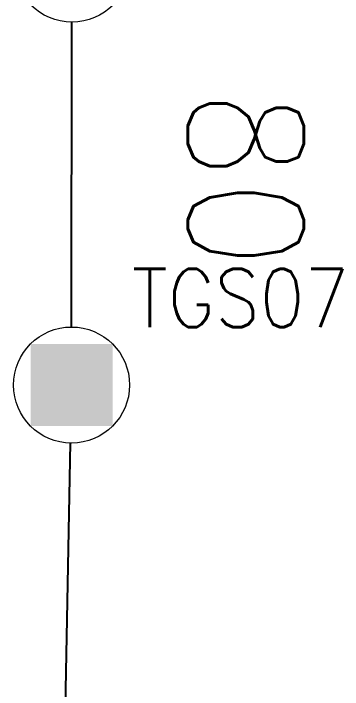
# Model space of a CAD drawing. Header units: inches. Extents: x 47316 to 59086, y 3141 to 11743.
# Drawn here: x 50938.36 to 50952.53, y 4749.31 to 4778.45 of the extents above; entities that cross this region are included whole.
import ezdxf

# ---------------------------------------------------------------- set-up
doc = ezdxf.new("R2010")
doc.units = ezdxf.units.IN
doc.header["$MEASUREMENT"] = 0
doc.layers.add('_BLACK_HOLE', color=7, linetype='Continuous')
doc.styles.get("Standard").update_dxf_attribs({"font": ''})
doc.styles.get('Standard').set_extended_font_data('SimSun')
doc.linetypes.add('_VH_OTCON', pattern='A,0.0001,[7,VeSys.shx,S=0.1,R=0,X=0,Y=0],-0.4,[7,VeSys.shx,S=0.1,R=0,X=0,Y=0],-0.4,["X",Standard,S=1,R=0,X=-0.5,Y=-0.5],-0.0001,[7,VeSys.shx,S=0.1,R=0,X=0,Y=0],-0.4', length=1.2002)

msp = doc.modelspace()

# ---------------------------------------------------------------- linework, layer by layer
at = {"color": 40, "linetype": 'Continuous', "lineweight": 15}
msp.add_circle((50940.874, 4780.581), 2.5, dxfattribs=at)
at = {"layer": '_BLACK_HOLE', "linetype": '_VH_OTCON', "lineweight": -3, "ltscale": 5}
for p, q in [((50940.858, 4764.936), (50940.871, 4778.081)), ((50940.275, 4731.275), (50940.809, 4759.937))]:
    msp.add_line(p, q, dxfattribs=at)
at = {"layer": '_BLACK_HOLE', "linetype": 'Continuous', "lineweight": 15}
msp.add_circle((50940.855, 4762.436), 2.5, dxfattribs=at)
at = {"layer": '_BLACK_HOLE', "linetype": 'Continuous', "lineweight": 15, "extrusion": (0, 0, -1)}
msp.add_solid([(-50939.087, 4764.204), (-50939.087, 4760.669), (-50942.623, 4764.204), (-50942.623, 4760.669)], dxfattribs=at)

# ---------------------------------------------------------------- texts
at = {"layer": '_BLACK_HOLE', "color": 7, "linetype": '_VH_OTCON', "lineweight": 18, "ltscale": 5, "insert": (50950.865, 4775.151), "char_height": 5, "width": 8.57143, "attachment_point": 1, "rotation": 270}
msp.add_mtext('\\Fromans.shx;\\W0.9000000000;\\T1.0000000000;\\o\\l80', dxfattribs=at)
at = {"layer": '_BLACK_HOLE', "color": 21, "linetype": 'Continuous', "lineweight": 15, "insert": (50943.462, 4767.436), "char_height": 2.5, "width": 10.39286, "attachment_point": 1}
msp.add_mtext('\\Fromans.shx;\\W0.9000000000;\\T1.0000000000;\\o\\lTGS07', dxfattribs=at)

doc.saveas('drawing.dxf')
